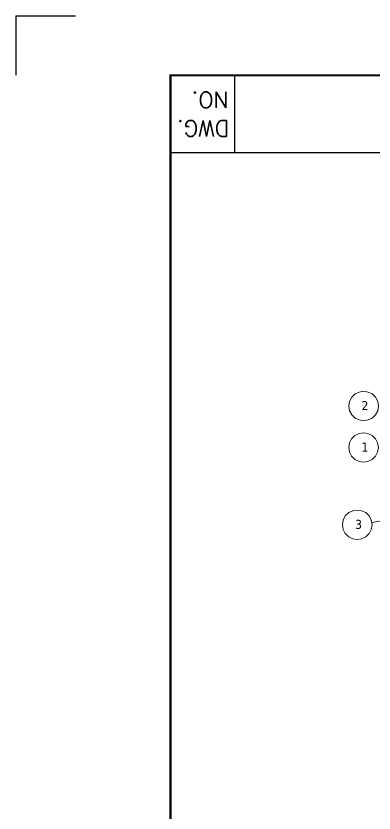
# Model space of a CAD drawing. Header units: millimetres. Extents: x 58520 to 122350, y -311274 to -166540.
# Drawn here: x 58520 to 60006, y -169851 to -166540 of the extents above; entities that cross this region are included whole.
import ezdxf

# ---------------------------------------------------------------- set-up
doc = ezdxf.new("R2010")
doc.units = ezdxf.units.MM
doc.header["$LTSCALE"] = 13
doc.layers.add('1', color=4, linetype='Continuous')
doc.layers.add('2', color=3, linetype='Continuous')
doc.layers.add('paper', color=254, linetype='Continuous', plot=False)
doc.layers.add('铁心', color=3, linetype='Continuous', lineweight=0)
doc.styles.add('ROMANS', font='romans.shx', dxfattribs={"bigfont": 'whgtxt.shx'})
doc.styles.add('Tahoma$001', font='tahoma.ttf', dxfattribs={"height": 2.159784})

msp = doc.modelspace()

# ---------------------------------------------------------------- linework, layer by layer
at = {"layer": '1', "const_width": 8.63}
msp.add_lwpolyline([(59160.93, -173594.86), (68633.25, -173594.86), (68633.25, -166786.63), (59160.93, -166786.63), (59160.93, -173594.86)], dxfattribs=at)
at = {"layer": '2'}
for p, q in [((59427.34, -166786.63), (59427.34, -167107.31)), ((59160.93, -167107.31), (61331.67, -167107.31))]:
    msp.add_line(p, q, dxfattribs=at)
at = {"layer": 'paper'}
for q in [(58519.57, -166786.63), (58766.25, -166539.96)]:
    msp.add_line((58519.57, -166539.96), q, dxfattribs=at)
at = {"layer": '铁心'}
for points in [[(60024.46, -168160.8), (60021.15, -168140.92), (60012.11, -168123.75), (59998.26, -168109.9), (59981.09, -168102.37), (59962.72, -168099.05), (59944.04, -168102.37), (59927.18, -168109.9), (59913.32, -168123.75), (59903.99, -168140.92), (59900.97, -168160.8), (59903.99, -168179.47), (59913.32, -168196.34), (59927.18, -168210.19), (59944.04, -168218.02), (59962.72, -168221.03), (59981.09, -168218.02), (59998.26, -168210.19), (60012.11, -168196.34), (60021.15, -168179.47)], [(60024.1, -168332.87), (60020.79, -168312.99), (60011.75, -168295.82), (59997.9, -168281.96), (59980.73, -168274.43), (59962.36, -168271.12), (59943.68, -168274.43), (59926.82, -168281.96), (59912.96, -168295.82), (59903.62, -168312.99), (59900.61, -168332.87), (59903.62, -168351.54), (59912.96, -168368.41), (59926.82, -168382.26), (59943.68, -168390.09), (59962.36, -168393.1), (59980.73, -168390.09), (59997.9, -168382.26), (60011.75, -168368.41), (60020.79, -168351.54)], [(59997.89, -168653.97), (59994.58, -168634.09), (59985.54, -168616.92), (59971.69, -168603.06), (59954.52, -168595.53), (59936.15, -168592.22), (59917.47, -168595.53), (59900.61, -168603.06), (59886.75, -168616.92), (59877.42, -168634.09), (59874.4, -168653.97), (59877.42, -168672.64), (59886.75, -168689.51), (59900.61, -168703.36), (59917.47, -168711.19), (59936.15, -168714.2), (59954.52, -168711.19), (59971.69, -168703.36), (59985.54, -168689.51), (59994.58, -168672.64)]]:
    msp.add_lwpolyline(points, close=True, dxfattribs=at)
msp.add_lwpolyline([(61314.61, -168411.56), (59996.23, -168644.03), (59996.23, -168644.03)], dxfattribs=at)

# ---------------------------------------------------------------- texts
at = {"layer": '2', "style": 'ROMANS'}
for s, p in [('NO.', (59402.16, -166855.6)), ('DWG.', (59404.53, -166973.75))]:
    msp.add_text(s, height=66.602, rotation=180, dxfattribs=at).set_placement(p)
at = {"layer": '铁心', "style": 'Tahoma$001'}
for s, p in [('2', (59954.23, -168177.22)), ('1', (59953.87, -168349.29)), ('3', (59927.66, -168670.39))]:
    msp.add_text(s, height=37.59, dxfattribs=at).set_placement(p)

doc.saveas('drawing.dxf')
